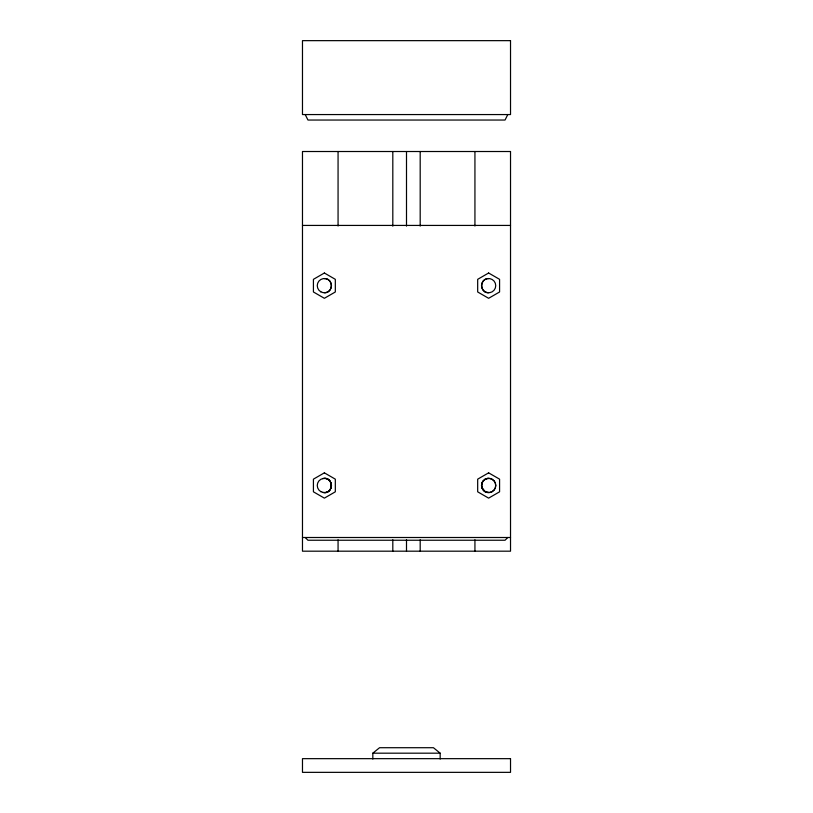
<?xml version="1.0" encoding="UTF-8"?>
<svg xmlns="http://www.w3.org/2000/svg" width="813" height="813" viewBox="0 0 813 813"><rect width="100%" height="100%" fill="white"/><g stroke="black" fill="none" stroke-linecap="round" stroke-linejoin="round"><path stroke-width="1.22" d="M481.784 483.603L481.753 487.333M481.753 483.644L482.495 481.885M507.79 114.562L505.046 120.039L307.954 120.039L305.21 114.562M482.465 481.926L485.097 479.284A7.114 7.114 0 0 1 495.767 485.452A7.114 7.114 0 0 1 485.097 491.611L481.784 487.292M507.79 537.505L505.046 540.239L307.954 540.239L305.21 537.505M372.832 759.057L372.832 753.184L379.559 747.716L433.441 747.716L440.168 753.184L440.168 759.057M488.654 492.566L485.066 491.652A7.114 7.114 0 0 1 485.066 479.324L486.814 478.572M322.649 492.373C334.001 495.351 334.001 475.585 322.649 478.623M324.377 292.771C333.523 293.117 333.523 278.188 324.377 278.534M488.623 278.534C479.477 278.188 479.477 293.117 488.623 292.771M324.489 492.607C333.584 492.881 333.442 477.942 324.326 478.369M486.784 478.613L488.654 478.329M302.477 225.425L510.523 225.425M302.477 537.505L510.523 537.505M372.832 753.184L440.168 753.184M483.593 490.524L485.066 491.652A7.114 7.114 0 0 0 495.737 485.493A7.114 7.114 0 0 0 485.066 479.324M474.934 151.513L474.934 226.014M474.934 539.802L474.934 551.184M420.189 151.513L420.189 226.095M420.189 539.781L420.189 551.184M406.5 151.513L406.5 226.095M406.5 539.791L406.5 551.184M392.811 151.513L392.811 226.166M392.811 539.781L392.811 551.184M338.066 151.513L338.066 226.014M338.066 539.802L338.066 551.184M485.097 491.611A7.114 7.114 0 0 1 485.097 479.284M324.377 273.005L313.422 279.337L313.422 291.979L324.377 298.3L335.322 291.979L335.322 279.337L324.377 273.005M488.623 273.005L477.678 279.337L477.678 291.979L488.623 298.3L499.578 291.979L499.578 279.337L488.623 273.005M324.377 472.841L313.422 479.162L313.422 491.814L324.377 498.135L335.322 491.814L335.322 479.162L324.377 472.841M488.623 472.841L477.678 479.162L477.678 491.814L488.623 498.135L499.578 491.814L499.578 479.162L488.623 472.841M510.523 40.65L302.477 40.65L302.477 114.562L510.523 114.562L510.523 40.65M510.523 151.513L302.477 151.513L302.477 551.184L510.523 551.184L510.523 151.513M510.523 758.661L302.477 758.661L302.477 772.35L510.523 772.35L510.523 758.661M320.82 491.652A7.114 7.114 0 0 0 331.491 485.493A7.114 7.114 0 0 0 320.82 479.324A7.114 7.114 0 0 0 320.82 491.652M320.82 291.816A7.114 7.114 0 0 0 331.491 285.658A7.114 7.114 0 0 0 320.82 279.489A7.114 7.114 0 0 0 320.82 291.816M485.066 291.816A7.114 7.114 0 0 0 495.737 285.658A7.114 7.114 0 0 0 485.066 279.489A7.114 7.114 0 0 0 485.066 291.816"/></g></svg>
